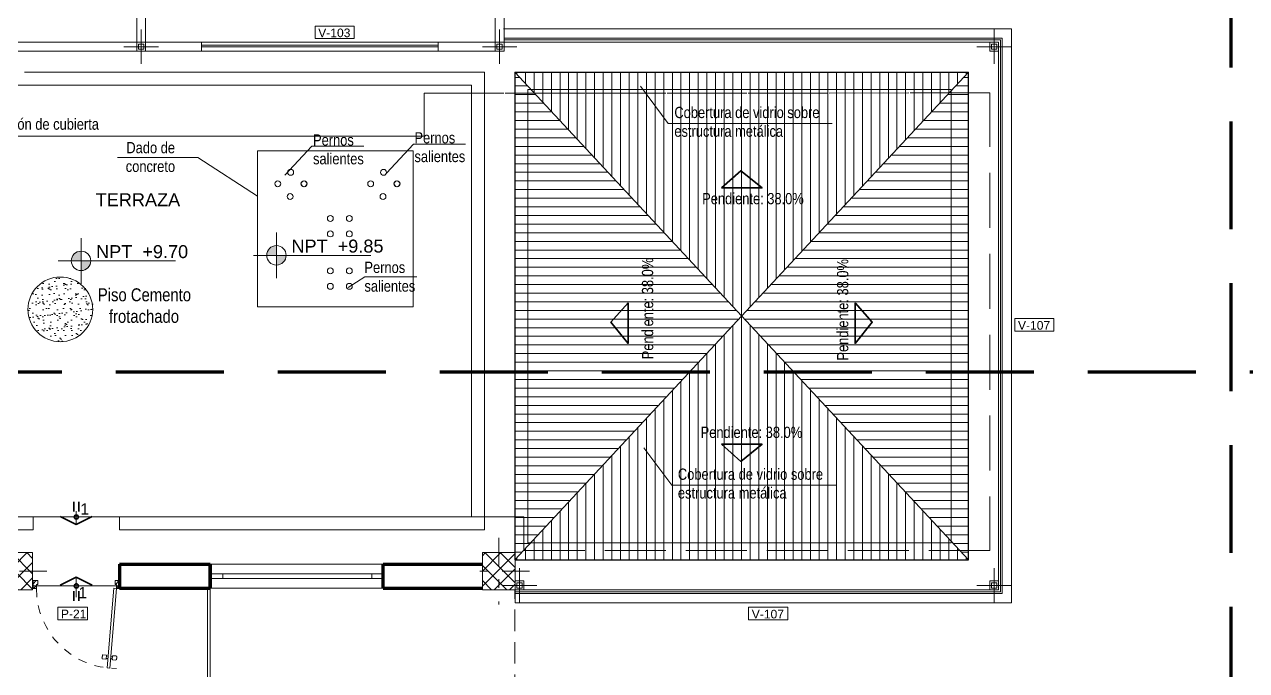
# Model space of a CAD drawing. Header units: inches. Extents: x 140 to 978, y -82 to 38.
# Drawn here: x 850.38 to 864.53, y 1.32 to 8.8 of the extents above; entities that cross this region are included whole.
import ezdxf

# ---------------------------------------------------------------- set-up
doc = ezdxf.new("R2010")
doc.units = ezdxf.units.IN
doc.header["$MEASUREMENT"] = 0
for name, pattern in [('ACAD_ISO04W100', [30.5, 24, -3, 0.5, -3]), ('DASHDOT2', [12.7, 6.35, -3.175, 0, -3.175]), ('DASHED', [0.75, 0.5, -0.25]), ('DASHED2', [0.375, 0.25, -0.125])]:
    doc.linetypes.add(name, pattern=pattern)
for name, color, linetype, lineweight in [('UNSAAC CUBIERTAS', 22, 'Continuous', 0), ('UNSAAC-COLUMNA', 24, 'Continuous', 0), ('UNSAAC-CORTE MURO', 42, 'Continuous', 35), ('UNSAAC-EJE COLUMNA', 22, 'DASHDOT2', 0), ('UNSAAC-FACHADA(2DO PLANO)', 7, 'Continuous', 30), ('UNSAAC-LINEA DE CORTE', 7, 'Continuous', 70), ('UNSAAC-LLAMADOS', 88, 'Continuous', 0), ('UNSAAC-MUEBLE', 254, 'Continuous', 0), ('UNSAAC-MURETE', 146, 'Continuous', 20), ('UNSAAC-MUROS', 7, 'Continuous', 70), ('UNSAAC-PISOS', 253, 'Continuous', 0), ('UNSAAC-PROYECCIONES', 38, 'DASHED2', 0), ('UNSAAC-TEXTOS', 250, 'Continuous', 0), ('UNSAAC-TEXTURAS', 250, 'Continuous', 0), ('UNSAAC-VANOS', 24, 'Continuous', 0), ('UNSAAC-VARIOS', 30, 'Continuous', 0)]:
    doc.layers.add(name, color=color, linetype=linetype, lineweight=lineweight)
doc.styles.add('5mm', font='GOTHIC.TTF', dxfattribs={"height": 5})
doc.styles.add('narrow', font='')
doc.styles.get("Standard").update_dxf_attribs({"font": 'arial.ttf'})
doc.styles.get('narrow').set_extended_font_data('Arial Narrow', italic=True)
pattern_1 = [(0, (-286.21932, -39.11031), (0, 0.1), [])]
pattern_2 = [(90, (-286.21932, -39.11031), (-0.1, 6e-18), [])]

# ---------------------------------------------------------------- blocks, each defined once
blk = doc.blocks.new('PRTX80')
at = {"layer": 'UNSAAC-TEXTOS'}
h = blk.add_hatch(dxfattribs=at)
h.set_pattern_fill('ANSI31', color=256, scale=0.01, style=0)
h.set_pattern_definition([(45, (-1.629623, -4.234902), (-0.02245064, 0.02245064), [])])
h.paths.add_polyline_path([(-0.755, 0.036), (-0.8, 0.036), (-0.8, -0.036), (-0.769, -0.036), (-0.769, 0), (-0.755, 0)])
h.paths.add_polyline_path([(0, 0.036), (-0.045, 0.036), (-0.045, 0), (-0.032, 0), (-0.032, -0.036), (0, -0.036)])
at = {"layer": 'UNSAAC-PROYECCIONES', "ltscale": 0.15}
blk.add_arc((-0.032, -0.036), 0.737, 180, 270, dxfattribs=at)
at = {"layer": 'UNSAAC-TEXTOS'}
for p, q in [((-0.165, -0.662), (-0.166, -0.669)), ((-0.162, -0.67), (-0.166, -0.669)), ((-0.162, -0.662), (-0.165, -0.662)), ((-0.161, -0.651), (-0.163, -0.681)), ((-0.127, -0.65), (-0.157, -0.648)), ((-0.124, -0.658), (-0.126, -0.68)), ((-0.123, -0.654), (-0.124, -0.658)), ((-0.108, -0.659), (-0.124, -0.658)), ((-0.083, -0.661), (-0.068, -0.663)), ((-0.068, -0.663), (-0.07, -0.685)), ((-0.068, -0.659), (-0.068, -0.663)), ((-0.064, -0.655), (-0.034, -0.658)), ((-0.03, -0.662), (-0.033, -0.692)), ((-0.031, -0.673), (-0.028, -0.673)), ((-0.028, -0.673), (-0.028, -0.681)), ((-0.13, -0.688), (-0.16, -0.685)), ((-0.126, -0.68), (-0.126, -0.684)), ((-0.11, -0.682), (-0.126, -0.68)), ((-0.085, -0.684), (-0.07, -0.685)), ((-0.07, -0.685), (-0.07, -0.689)), ((-0.067, -0.693), (-0.037, -0.695)), ((-0.032, -0.681), (-0.028, -0.681))]:
    blk.add_line(p, q, dxfattribs=at)
for points in [[(-0.8, 0.036), (-0.755, 0.036), (-0.755, 0), (-0.769, 0), (-0.769, -0.036), (-0.8, -0.036), (-0.8, 0.036)], [(-0.045, 0.036), (0, 0.036), (0, -0.036), (-0.032, -0.036), (-0.032, 0), (-0.045, 0), (-0.045, 0.036)]]:
    blk.add_lwpolyline(points, dxfattribs=at)
blk.add_lwpolyline([(-0.056, -0.034), (-0.032, -0.036), (-0.093, -0.77), (-0.117, -0.768)], close=True, dxfattribs=at)
for centre, start, end in [((-0.157, -0.651), 85.2462, 175.2462), ((-0.127, -0.654), 355.2462, 85.2462), ((-0.064, -0.659), 85.2462, 175.2462), ((-0.034, -0.662), 355.2462, 85.2462), ((-0.16, -0.681), 175.2462, 265.2462), ((-0.13, -0.684), 265.2462, 355.2462), ((-0.067, -0.689), 175.2462, 265.2462), ((-0.037, -0.691), 265.2462, 355.2462)]:
    blk.add_arc(centre, 0.00375, start, end, dxfattribs=at)
blk = doc.blocks.new('A$C1DC20D96')
at = {"layer": 'UNSAAC-MUEBLE', "xscale": -1.167239801663273, "yscale": 1.167239801663273, "zscale": 1.167239801663273, "rotation": 180}
blk.add_blockref('PRTX80', (0, 0.034), dxfattribs=at)
blk = doc.blocks.new('puertaDer')
at = {"layer": 'UNSAAC-MUEBLE', "lineweight": 0, "ltscale": 0.4, "xscale": 1.070902481408632, "yscale": 1.070902481408632, "zscale": 1.070902481408632, "rotation": 270}
blk.add_blockref('A$C1DC20D96', (0.052, 0), dxfattribs=at)
blk = doc.blocks.new('puertaIzq')
at = {"layer": 'UNSAAC-MUEBLE', "color": 251, "linetype": 'Continuous', "xscale": -0.9999999580864767, "yscale": 0.9999999580864767, "zscale": 0.9999999580864767, "rotation": 180}
blk.add_blockref('puertaDer', (-0.033, 0), dxfattribs=at)
blk = doc.blocks.new('A$C53952AC4')
at = {"layer": 'UNSAAC-MUEBLE', "color": 251, "linetype": 'Continuous', "xscale": -0.8099999999999901, "yscale": 0.8099999999999901, "zscale": 0.8099999999999901, "rotation": 270}
blk.add_blockref('puertaIzq', (1, -0.009), dxfattribs=at)
blk = doc.blocks.new('P')
at = {"layer": 'UNSAAC-PISOS', "xscale": -1.242090626954516, "yscale": 1.242090626954516, "zscale": 1.242090626954516}
blk.add_blockref('A$C53952AC4', (1.237, -0.003), dxfattribs=at)
blk = doc.blocks.new('c2')
at = {"layer": 'UNSAAC-TEXTURAS'}
h = blk.add_hatch(dxfattribs=at)
h.set_pattern_fill('ANSI37', color=256)
h.set_pattern_definition([(45, (-846.62834, -178.42103), (-0.088388348, 0.088388348), []), (135, (-846.62834, -178.42103), (-0.088388348, -0.088388348), [])])
h.paths.add_polyline_path([(0.315, 0.19), (0.315, 0.38), (0, 0.38), (0, 0.19)])
h.paths.add_polyline_path([(0.63, 0.19), (0.63, 0.38), (0.315, 0.38), (0.315, 0.19)])
h.paths.add_polyline_path([(0.315, 0.19), (0.315, 0), (0.63, 0), (0.63, 0.19)])
h.paths.add_polyline_path([(0.315, 0), (0.315, 0.19), (0, 0.19), (0, 0)])
at = {"layer": 'UNSAAC-COLUMNA'}
blk.add_lwpolyline([(0.63, 0.38), (0, 0.38), (0, 0), (0.63, 0)], close=True, dxfattribs=at)
at = {"layer": 'UNSAAC-EJE COLUMNA', "ltscale": 0.05}
for p, q in [((0.315, 0.55), (0.315, -0.17)), ((0.8, 0.19), (-0.17, 0.19))]:
    blk.add_line(p, q, dxfattribs=at)
blk = doc.blocks.new('c3')
at = {"layer": 'UNSAAC-TEXTURAS'}
h = blk.add_hatch(dxfattribs=at)
h.set_pattern_fill('ANSI37', color=256)
h.set_pattern_definition([(45, (-850.00334, -183.11182), (-0.088388348, 0.088388348), []), (135, (-850.00334, -183.11182), (-0.088388348, -0.088388348), [])])
h.paths.add_polyline_path([(0.188, 0.43), (0, 0.43), (0, 0.215), (0.188, 0.215)])
h.paths.add_polyline_path([(0.38, 0.389), (0.375, 0.43), (0.188, 0.43), (0.188, 0.215), (0.38, 0.215)])
h.paths.add_polyline_path([(0.38, 0.215), (0.188, 0.215), (0.188, 0), (0.38, 0)])
h.paths.add_polyline_path([(0.188, 0.215), (0, 0.215), (0, 0.099), (0, 0), (0.188, 0)])
at = {"layer": 'UNSAAC-COLUMNA'}
blk.add_lwpolyline([(0, 0.43), (0.38, 0.43), (0.38, 0), (0, 0)], close=True, dxfattribs=at)
at = {"layer": 'UNSAAC-EJE COLUMNA', "ltscale": 0.05}
for p, q in [((0.19, 0.6), (0.19, -0.17)), ((0.545, 0.215), (-0.17, 0.215))]:
    blk.add_line(p, q, dxfattribs=at)
blk = doc.blocks.new('cs1')
at = {"layer": 'UNSAAC-TEXTURAS'}
h = blk.add_hatch(dxfattribs=at)
h.set_pattern_fill('ANSI37', color=256)
h.paths.add_polyline_path([(850.008, 169.826), (850.198, 169.826), (850.198, 170.266), (850.008, 170.266)])
h.paths.add_polyline_path([(850.198, 169.826), (850.388, 169.826), (850.388, 170.266), (850.198, 170.266)])
h.paths.add_polyline_path([(850.388, 169.826), (850.198, 169.826), (850.198, 169.386), (850.388, 169.386)])
h.paths.add_polyline_path([(850.198, 169.826), (850.008, 169.826), (850.008, 169.386), (850.198, 169.386)])
at = {"layer": 'UNSAAC-COLUMNA'}
blk.add_lwpolyline([(850.388, 169.386), (850.388, 170.266), (850.008, 170.266), (850.008, 169.386)], close=True, dxfattribs=at)
at = {"layer": 'UNSAAC-EJE COLUMNA', "ltscale": 0.05}
for p, q in [((850.198, 170.436), (850.198, 169.196)), ((850.558, 169.826), (849.828, 169.826))]:
    blk.add_line(p, q, dxfattribs=at)
blk = doc.blocks.new('c')
at = {"layer": 'UNSAAC-TEXTURAS'}
h = blk.add_hatch(dxfattribs=at)
h.set_pattern_fill('ANSI37', color=256)
h.set_pattern_definition([(45, (-855.58834, -178.38853), (-0.088388348, 0.088388348), []), (135, (-855.58834, -178.38853), (-0.088388348, -0.088388348), [])])
h.paths.add_polyline_path([(0.19, 0.635), (0, 0.635), (0, 0.316), (0.19, 0.316)])
h.paths.add_polyline_path([(0.19, 0.316), (0.38, 0.316), (0.38, 0.635), (0.19, 0.635)])
h.paths.add_polyline_path([(0.19, 0), (0.38, 0), (0.38, 0.316), (0.19, 0.316)])
h.paths.add_polyline_path([(0.19, 0.316), (0, 0.316), (0, 0), (0.19, 0)])
at = {"layer": 'UNSAAC-COLUMNA'}
blk.add_lwpolyline([(0, 0), (0, 0.635), (0.38, 0.635), (0.38, 0)], dxfattribs=at)
blk.add_lwpolyline([(0, 0.635), (0.38, 0.635), (0.38, 0), (0, 0)], close=True, dxfattribs=at)
at = {"layer": 'UNSAAC-EJE COLUMNA', "ltscale": 0.05}
for p, q in [((0.19, -0.172), (0.19, 0.805)), ((0.55, 0.316), (-0.17, 0.316))]:
    blk.add_line(p, q, dxfattribs=at)
blk = doc.blocks.new('4TOINFORMA')
at = {"layer": 'UNSAAC-TEXTURAS', "rotation": 90}
blk.add_blockref('cs1', (140.119, -835.482), dxfattribs=at)
at = {"layer": 'UNSAAC-TEXTURAS'}
for name, p in [('c3', (-26.441, 14.501)), ('c3', (-20.856, 14.501)), ('c', (-26.446, 9.671)), ('c', (-20.856, 9.671)), ('c2', (-29.861, 9.797))]:
    blk.add_blockref(name, p, dxfattribs=at)
blk = doc.blocks.new('npt')
at = {"layer": 'UNSAAC-TEXTOS'}
h = blk.add_hatch(color=0, dxfattribs=at)
h.dxf.hatch_style = 1
h.paths.add_polyline_path([(0.0522, 0), (0, 0), (0, -0.0522, 0.414214)])
h.paths.add_polyline_path([(0, 0.0522, 0.414214), (-0.0522, 0), (0, 0)])
at = {"layer": 'UNSAAC-TEXTOS', "color": 0}
for p, q in [((0, -0.1228), (0, 0.1228)), ((-0.1228, 0), (0.507, 0))]:
    blk.add_line(p, q, dxfattribs=at)
blk.add_circle((0, 0), 0.0522, dxfattribs=at)
blk = doc.blocks.new('npty')
at = {"layer": 'UNSAAC-TEXTOS', "xscale": 2.154779168756153, "yscale": 2.154779168756153, "zscale": 2.154779168756153}
blk.add_blockref('npt', (1323.156, 5.491), dxfattribs=at)
at = {"layer": 'UNSAAC-TEXTOS', "insert": (1323.33, 5.673), "char_height": 0.15, "width": 1.06387, "attachment_point": 1, "style": '5mm'}
blk.add_mtext('{\\fArial|b0|i0|c0|p34;NPT  +9.70}', dxfattribs=at)
blk = doc.blocks.new('columna')
at = {"layer": 'UNSAAC-COLUMNA'}
for p, q in [((0, 0.2), (0, -0.2)), ((0, 0.2), (0, -0.2)), ((0.2, 0), (-0.2, 0)), ((0.2, 0), (-0.2, 0))]:
    blk.add_line(p, q, dxfattribs=at)
for points in [[(-0.0508, 0.0508), (0.0508, 0.0508), (0.0508, -0.0508), (-0.0508, -0.0508)], [(-0.0308, 0.0308), (0.0308, 0.0308), (0.0308, -0.0308), (-0.0308, -0.0308)]]:
    blk.add_lwpolyline(points, close=True, dxfattribs=at)
blk = doc.blocks.new('D')
at = {"layer": 'UNSAAC-COLUMNA'}
for p in [(1310.732, 8.545), (1314.882, 8.545), (1320.606, 8.545), (1315.113, 2.305), (1320.606, 2.305)]:
    blk.add_blockref('columna', p, dxfattribs=at)

msp = doc.modelspace()

# ---------------------------------------------------------------- hatches: boundary and pattern name
at = {"layer": 'UNSAAC-TEXTOS'}
h = msp.add_hatch(dxfattribs=at)
h.set_pattern_fill('AR-SAND', color=256, scale=0.0625, style=0, double=1)
h.set_pattern_definition([(37.5, (1249.16733, 84.92462), (-0.003937085, 0.120426486), [0, -0.095, 0, -0.10625, 0, -0.1015625]), (7.5, (1249.16733, 84.92462), (0.110611044, 0.17638413), [0, -0.05125, 0, -0.085625, 0, -0.0328125]), (327.5, (1249.09045, 84.92462), (0.194633866, 0.00035369), [0, -0.03125, 0, -0.1125, 0, -0.146875]), (317.5, (1249.09045, 84.92462), (0.18788291, 0.05485472), [0, -0.015625, 0, -0.07375, 0, -0.084375])])
edge = h.paths.add_edge_path()
edge.add_arc((850.803, 5.504), 0.373, 0, 360)
at = {"layer": 'UNSAAC-TEXTURAS'}
h = msp.add_hatch(dxfattribs=at)
h.set_pattern_fill('_USER', color=256, scale=0.1, style=0, pattern_type=0)
h.set_pattern_definition(pattern_1)
h.paths.add_polyline_path([(856.207, 8.049), (856.243, 8.049), (856.057, 8.249), (856.057, 2.599), (856.243, 2.799), (856.207, 2.799)])
h.paths.add_polyline_path([(856.207, 2.799), (856.243, 2.799), (858.682, 5.424), (856.243, 8.049), (856.207, 8.049)])
h = msp.add_hatch(dxfattribs=at)
h.set_pattern_fill('_USER', color=256, scale=0.1, angle=90, style=0, pattern_type=0)
h.set_pattern_definition(pattern_2)
h.paths.add_polyline_path([(856.243, 8.049), (856.057, 8.249), (861.307, 8.249), (861.107, 8.034)])
h.paths.add_polyline_path([(861.107, 8.034), (858.682, 5.424), (856.243, 8.049)])
h = msp.add_hatch(dxfattribs=at)
h.set_pattern_fill('_USER', color=256, scale=0.1, style=0, pattern_type=0)
h.set_pattern_definition(pattern_1)
h.paths.add_polyline_path([(861.107, 2.814), (861.307, 2.599), (861.307, 8.249), (861.107, 8.034)])
h.paths.add_polyline_path([(861.107, 8.034), (858.682, 5.424), (861.107, 2.814)])
h = msp.add_hatch(dxfattribs=at)
h.set_pattern_fill('_USER', color=256, scale=0.1, angle=90, style=0, pattern_type=0)
h.set_pattern_definition(pattern_2)
h.paths.add_polyline_path([(856.243, 2.799), (856.057, 2.599), (861.307, 2.599), (861.107, 2.814)])
h.paths.add_polyline_path([(861.107, 2.814), (858.682, 5.424), (856.243, 2.799)])

# ---------------------------------------------------------------- linework, layer by layer
at = {"layer": 'UNSAAC CUBIERTAS'}
for p, q in [((856.057, 8.249), (856.057, 2.599)), ((861.307, 2.599), (861.307, 8.249)), ((856.207, 8.049), (856.207, 2.799)), ((856.207, 8.049), (861.107, 8.049)), ((856.207, 8.049), (856.207, 2.799)), ((856.207, 8.049), (861.107, 8.049)), ((861.107, 2.799), (861.107, 8.049)), ((861.107, 2.799), (861.107, 8.049)), ((856.207, 2.799), (861.107, 2.799)), ((856.057, 2.599), (861.307, 2.599))]:
    msp.add_line(p, q, dxfattribs=at)
at = {"layer": 'UNSAAC-CORTE MURO'}
for p, q in [((850.953, 3.16), (850.953, 3.272)), ((850.953, 3.16), (850.953, 3.272)), ((851.01, 3.16), (851.01, 3.272)), ((851.01, 3.16), (851.01, 3.272)), ((850.953, 2.238), (850.953, 2.126)), ((851.01, 2.238), (851.01, 2.126))]:
    msp.add_line(p, q, dxfattribs=at)
for points in [[(858.448, 6.908), (858.92, 6.908), (858.672, 7.107), (858.448, 6.908)], [(857.368, 5.579), (857.368, 5.107), (857.169, 5.355), (857.368, 5.579)], [(859.996, 5.579), (859.996, 5.107), (860.195, 5.355), (859.996, 5.579)], [(858.448, 3.94), (858.92, 3.94), (858.672, 3.741), (858.448, 3.94)], [(851.166, 3.103), (850.98, 3.012), (850.794, 3.103)], [(851.166, 2.309), (850.98, 2.4), (850.794, 2.309)]]:
    msp.add_lwpolyline(points, dxfattribs=at)
for centre, radius in [((850.982, 3.098), 0.024), ((850.982, 2.299), 0.0238)]:
    msp.add_circle(centre, radius, dxfattribs=at)
at = {"layer": 'UNSAAC-FACHADA(2DO PLANO)', "ltscale": 2.5}
for p, q in [((856.057, 8.249), (861.307, 8.249)), ((856.057, 8.249), (856.057, 2.599)), ((856.057, 8.249), (861.307, 2.599)), ((856.057, 2.599), (861.307, 8.249)), ((861.307, 2.599), (861.307, 8.249)), ((856.057, 2.599), (861.307, 2.599))]:
    msp.add_line(p, q, dxfattribs=at)
at = {"layer": 'UNSAAC-LINEA DE CORTE', "linetype": 'DASHED', "ltscale": 2.5}
for p, q in [((864.346, 28.305), (864.346, -17.342)), ((832.691, 4.777), (892.094, 4.777))]:
    msp.add_line(p, q, dxfattribs=at)
at = {"layer": 'UNSAAC-LLAMADOS'}
for points in [[(859.732, 7.654), (857.833, 7.654), (857.512, 8.087)], [(859.772, 3.464), (857.873, 3.464), (857.552, 3.897)]]:
    msp.add_lwpolyline(points, dxfattribs=at)
at = {"layer": 'UNSAAC-LLAMADOS', "ltscale": 2.5}
for points in [[(854.311, 7.391), (853.71, 7.391), (853.397, 7.056)], [(855.485, 7.417), (854.884, 7.417), (854.571, 7.081)], [(851.457, 7.26), (852.388, 7.26), (853.081, 6.815)], [(854.923, 5.879), (854.322, 5.879), (854.129, 5.755)]]:
    msp.add_lwpolyline(points, dxfattribs=at)
at = {"layer": 'UNSAAC-MUEBLE', "ltscale": 2.5}
msp.add_lwpolyline([(854.881, 7.337), (853.081, 7.337), (853.081, 5.533), (854.881, 5.533)], close=True, dxfattribs=at)
for centre in [(853.463, 7.089), (854.538, 7.089), (853.314, 6.957), (853.616, 6.957), (853.62, 6.957), (854.389, 6.957), (854.691, 6.957), (854.695, 6.957), (853.457, 6.809), (854.532, 6.809), (853.922, 6.555), (854.142, 6.555), (853.922, 6.376), (854.142, 6.376), (853.922, 5.948), (854.142, 5.948), (853.922, 5.769), (854.142, 5.769)]:
    msp.add_circle(centre, 0.0341, dxfattribs=at)
at = {"layer": 'UNSAAC-MURETE'}
for p, q in [((855.927, 8.75), (861.807, 8.75)), ((861.807, 2.104), (861.807, 8.75)), ((855.933, 8.596), (861.555, 8.596)), ((861.657, 2.356), (861.657, 8.494)), ((861.657, 2.426), (861.657, 8.425)), ((855.707, 8.249), (850.382, 8.249)), ((855.707, 2.949), (855.707, 8.249)), ((855.707, 2.949), (855.707, 8.249)), ((855.707, 2.949), (855.707, 8.249)), ((855.707, 2.949), (855.707, 8.249)), ((855.557, 8.099), (846.632, 8.099)), ((855.557, 3.099), (855.557, 8.099)), ((855.557, 3.099), (855.557, 8.099)), ((846.632, 3.099), (850.482, 3.099)), ((846.632, 3.099), (850.482, 3.099)), ((850.482, 2.949), (850.482, 3.099)), ((850.482, 2.949), (850.482, 3.099)), ((851.482, 2.949), (851.482, 3.099)), ((851.482, 3.099), (855.557, 3.099)), ((851.482, 2.949), (851.482, 3.099)), ((851.482, 3.099), (855.557, 3.099)), ((846.482, 2.949), (850.482, 2.949)), ((846.482, 2.949), (850.482, 2.949)), ((851.482, 2.949), (855.707, 2.949)), ((851.482, 2.949), (855.707, 2.949)), ((854.532, 2.549), (852.532, 2.549)), ((852.532, 2.274), (854.532, 2.274)), ((856.007, 2.254), (861.555, 2.254)), ((856.062, 2.104), (856.062, 2.254)), ((856.062, 2.104), (861.807, 2.104))]:
    msp.add_line(p, q, dxfattribs=at)
msp.add_lwpolyline([(852.499, 0.25), (852.532, 0.25), (852.532, 2.274), (852.499, 2.274)], close=True, dxfattribs=at)
at = {"layer": 'UNSAAC-MUROS'}
for p, q in [((851.482, 2.549), (851.482, 2.274)), ((851.482, 2.549), (852.532, 2.549)), ((851.482, 2.549), (851.482, 2.274)), ((851.482, 2.549), (852.532, 2.549)), ((852.532, 2.274), (852.532, 2.549)), ((852.532, 2.549), (852.532, 2.274)), ((852.532, 2.274), (852.532, 2.549)), ((854.532, 2.274), (854.532, 2.549)), ((854.532, 2.549), (855.682, 2.549)), ((854.532, 2.274), (854.532, 2.549)), ((854.532, 2.274), (854.532, 2.549)), ((851.482, 2.274), (852.532, 2.274)), ((851.482, 2.274), (852.532, 2.274)), ((854.532, 2.274), (855.682, 2.274))]:
    msp.add_line(p, q, dxfattribs=at)
at = {"layer": 'UNSAAC-PISOS', "linetype": 'ACAD_ISO04W100'}
for p, q in [((850.482, 3.099), (851.482, 3.099)), ((850.482, 3.099), (851.482, 3.099)), ((850.482, 2.299), (851.482, 2.299)), ((850.482, 2.299), (851.482, 2.299))]:
    msp.add_line(p, q, dxfattribs=at)
at = {"layer": 'UNSAAC-PROYECCIONES'}
msp.add_line((856.057, -1.976), (856.057, 2.249), dxfattribs=at)
at = {"layer": 'UNSAAC-PROYECCIONES', "ltscale": 2.5}
for points in [[(861.557, 8.009), (855.008, 8.006), (855.008, 7.508), (853.907, 7.508), (845.476, 7.508), (845.476, 23.339), (848.757, 23.339), (848.757, 24.81), (879.127, 24.81), (848.757, 24.81), (848.757, 23.339), (845.476, 23.339), (845.476, 7.508), (853.907, 7.508), (855.008, 7.508), (855.008, 8.006)], [(847.068, -2.875), (844.296, -2.875), (842.832, -1.245), (842.832, 1.606), (844.538, 3.099), (856.163, 3.099), (856.163, 2.709), (861.555, 2.709), (861.557, 8.009), (861.555, 2.709), (856.163, 2.709), (856.163, 3.099), (844.538, 3.099), (842.832, 1.606), (842.832, -1.245), (844.296, -2.875)]]:
    msp.add_lwpolyline(points, close=True, dxfattribs=at)
at = {"layer": 'UNSAAC-TEXTOS'}
for points in [[(853.746, 8.784), (854.199, 8.784), (854.199, 8.638), (853.746, 8.638)], [(861.845, 5.396), (862.298, 5.396), (862.298, 5.25), (861.845, 5.25)], [(850.769, 2.053), (851.112, 2.053), (851.112, 1.907), (850.769, 1.907)], [(858.764, 2.052), (859.217, 2.052), (859.217, 1.906), (858.764, 1.906)]]:
    msp.add_lwpolyline(points, close=True, dxfattribs=at)
msp.add_circle((850.797, 5.502), 0.375, dxfattribs=at)
at = {"layer": 'UNSAAC-VANOS'}
for p, q in [((855.933, 8.643), (861.697, 8.643)), ((861.697, 2.209), (861.697, 8.643)), ((852.433, 8.562), (855.169, 8.562)), ((852.433, 8.542), (855.169, 8.542)), ((855.933, 8.623), (861.677, 8.623)), ((861.677, 2.229), (861.677, 8.623)), ((850.982, 3.164), (850.982, 3.013)), ((850.982, 3.164), (850.982, 3.013)), ((852.532, 2.439), (852.679, 2.439)), ((852.532, 2.384), (852.532, 2.439)), ((852.679, 2.439), (854.401, 2.439)), ((852.679, 2.439), (852.679, 2.384)), ((854.401, 2.439), (854.532, 2.439)), ((854.401, 2.384), (854.401, 2.439)), ((854.532, 2.439), (854.532, 2.384)), ((850.982, 2.168), (850.982, 2.399)), ((852.679, 2.384), (852.532, 2.384)), ((854.401, 2.384), (852.679, 2.384)), ((854.532, 2.384), (854.401, 2.384)), ((858.932, 2.229), (856.062, 2.229)), ((858.932, 2.209), (856.062, 2.209)), ((861.677, 2.229), (858.932, 2.229)), ((861.697, 2.209), (858.932, 2.209))]:
    msp.add_line(p, q, dxfattribs=at)
at = {"layer": 'UNSAAC-VARIOS'}
for p, q in [((855.831, 8.596), (855.831, 9.106)), ((855.933, 8.596), (855.933, 8.799)), ((851.681, 8.596), (846.633, 8.596)), ((851.681, 8.494), (846.633, 8.494)), ((851.681, 8.532), (851.681, 8.524)), ((851.777, 8.596), (852.433, 8.596)), ((851.783, 8.532), (851.783, 8.524)), ((851.783, 8.494), (852.433, 8.494)), ((855.169, 8.596), (852.433, 8.596)), ((852.433, 8.494), (852.433, 8.596)), ((852.433, 8.494), (855.169, 8.494)), ((855.831, 8.596), (855.169, 8.596)), ((855.169, 8.494), (855.169, 8.596)), ((855.831, 8.494), (855.169, 8.494)), ((855.831, 8.532), (855.831, 8.524)), ((855.834, 8.612), (855.834, 8.612)), ((855.914, 8.596), (855.85, 8.596))]:
    msp.add_line(p, q, dxfattribs=at)
for points in [[(851.681, 8.596), (851.681, 13.073)], [(851.783, 8.596), (851.783, 13.073)], [(855.933, 9.106), (855.933, 8.596)]]:
    msp.add_lwpolyline(points, dxfattribs=at)

# ---------------------------------------------------------------- block references
at = {"layer": 'UNSAAC-CORTE MURO'}
msp.add_blockref('npty', (-472.119, 0.573), dxfattribs=at)
at = {"layer": 'UNSAAC-MUEBLE', "rotation": 180}
msp.add_blockref('P', (851.482, 2.356), dxfattribs=at)
at = {"layer": 'UNSAAC-MUEBLE', "linetype": 'ACAD_ISO04W100', "rotation": 180}
msp.add_blockref('P', (851.482, 2.356), dxfattribs=at)
at = {"layer": 'UNSAAC-MURETE'}
msp.add_blockref('4TOINFORMA', (876.538, -12.247), dxfattribs=at)
at = {"layer": 'UNSAAC-TEXTOS'}
msp.add_blockref('D', (-459, 0), dxfattribs=at)
at = {"layer": 'UNSAAC-TEXTOS', "xscale": 2.154779168756153, "yscale": 2.154779168756153, "zscale": 2.154779168756153}
msp.add_blockref('npt', (853.298, 6.128), dxfattribs=at)

# ---------------------------------------------------------------- texts
at = {"layer": 'UNSAAC-LLAMADOS', "char_height": 0.13, "style": 'narrow'}
for s, insert, width, attachment_point in [('\\pt1.43;{\\fArial Narrow|b0|i0|c0|p34;Cobertura de vidrio sobre estructura metálica}', (857.904, 7.848), 1.95058, 1), ('\\pi0.29327;{\\fArial Narrow|b0|i0|c0|p34;Proyección de cubierta}', (849.436, 7.713), 2.08357, 1), ('{\\fArial Narrow|b0|i0|c0|p34;Pernos \\Psalientes}', (853.722, 7.18), 1.15269, 7), ('{\\fArial Narrow|b0|i0|c0|p34;Pernos \\Psalientes}', (854.896, 7.206), 1.15269, 7), ('\\pi0.30366;{\\fArial Narrow|b0|i0|c0|p34;Dado de \\P\\pi0.29648;concreto }', (851.258, 7.092), 1.15269, 7), ('{\\fArial Narrow|b0|i0|c0|p34;Pendiente: 38.0%}', (858.226, 6.85), 2.19448, 1), ('{\\fArial Narrow|b0|i0|c0|p34;Pernos \\Psalientes}', (854.317, 5.705), 1.15269, 7), ('{\\fArial Narrow|b0|i0|c0|p34;Pendiente: 38.0%}', (858.208, 4.143), 2.19448, 1), ('\\pt1.43;{\\fArial Narrow|b0|i0|c0|p34;Cobertura de vidrio sobre estructura metálica}', (857.945, 3.658), 1.95058, 1)]:
    msp.add_mtext(s, dxfattribs=dict(at, insert=insert, width=width, attachment_point=attachment_point))
at = {"layer": 'UNSAAC-LLAMADOS', "char_height": 0.13, "width": 2.19448, "attachment_point": 1, "rotation": 90, "style": 'narrow'}
for insert in [(857.529, 4.924), (859.787, 4.909)]:
    msp.add_mtext('{\\fArial Narrow|b0|i0|c0|p34;Pendiente: 38.0%}', dxfattribs=dict(at, insert=insert))
at = {"layer": 'UNSAAC-TEXTOS', "char_height": 0.1, "attachment_point": 1}
for s, insert in [('{\\f@Arial Unicode MS|b0|i0|c0|p34;V-}103', (853.782, 8.755)), ('{\\f@Arial Unicode MS|b0|i0|c0|p34;V-}107', (861.881, 5.367)), ('{\\f@Arial Unicode MS|b0|i0|c0|p34;P-}21', (850.804, 2.024)), ('{\\f@Arial Unicode MS|b0|i0|c0|p34;V-}107', (858.8, 2.022))]:
    msp.add_mtext_dynamic_manual_height_columns(s, width=0.2, gutter_width=1, heights=[0], dxfattribs=dict(at, insert=insert))
at = {"layer": 'UNSAAC-TEXTOS'}
for s, insert, char_height, width, attachment_point in [('\\pi0.65056;TERRAZA', (850.556, 6.847), 0.15, 2.27449, 1), ('1', (851.079, 3.19), 0.13, 0.04244, 5), ('1', (851.057, 2.221), 0.13, 0.04244, 5)]:
    msp.add_mtext(s, dxfattribs=dict(at, insert=insert, char_height=char_height, width=width, attachment_point=attachment_point))
at = {"layer": 'UNSAAC-TEXTOS', "char_height": 0.15, "attachment_point": 1}
for s, insert, width, style in [('{\\fArial|b0|i0|c0|p34;NPT  +9.85}', (853.472, 6.31), 1.06387, '5mm'), ('\\pi0.23228;{\\fArial Narrow|b0|i0|c0|p34;Piso Cemento \\P\\pi0.36023;frotachado}', (850.999, 5.746), 1.52397, 'narrow')]:
    msp.add_mtext(s, dxfattribs=dict(at, insert=insert, width=width, style=style))

doc.saveas('drawing.dxf')
